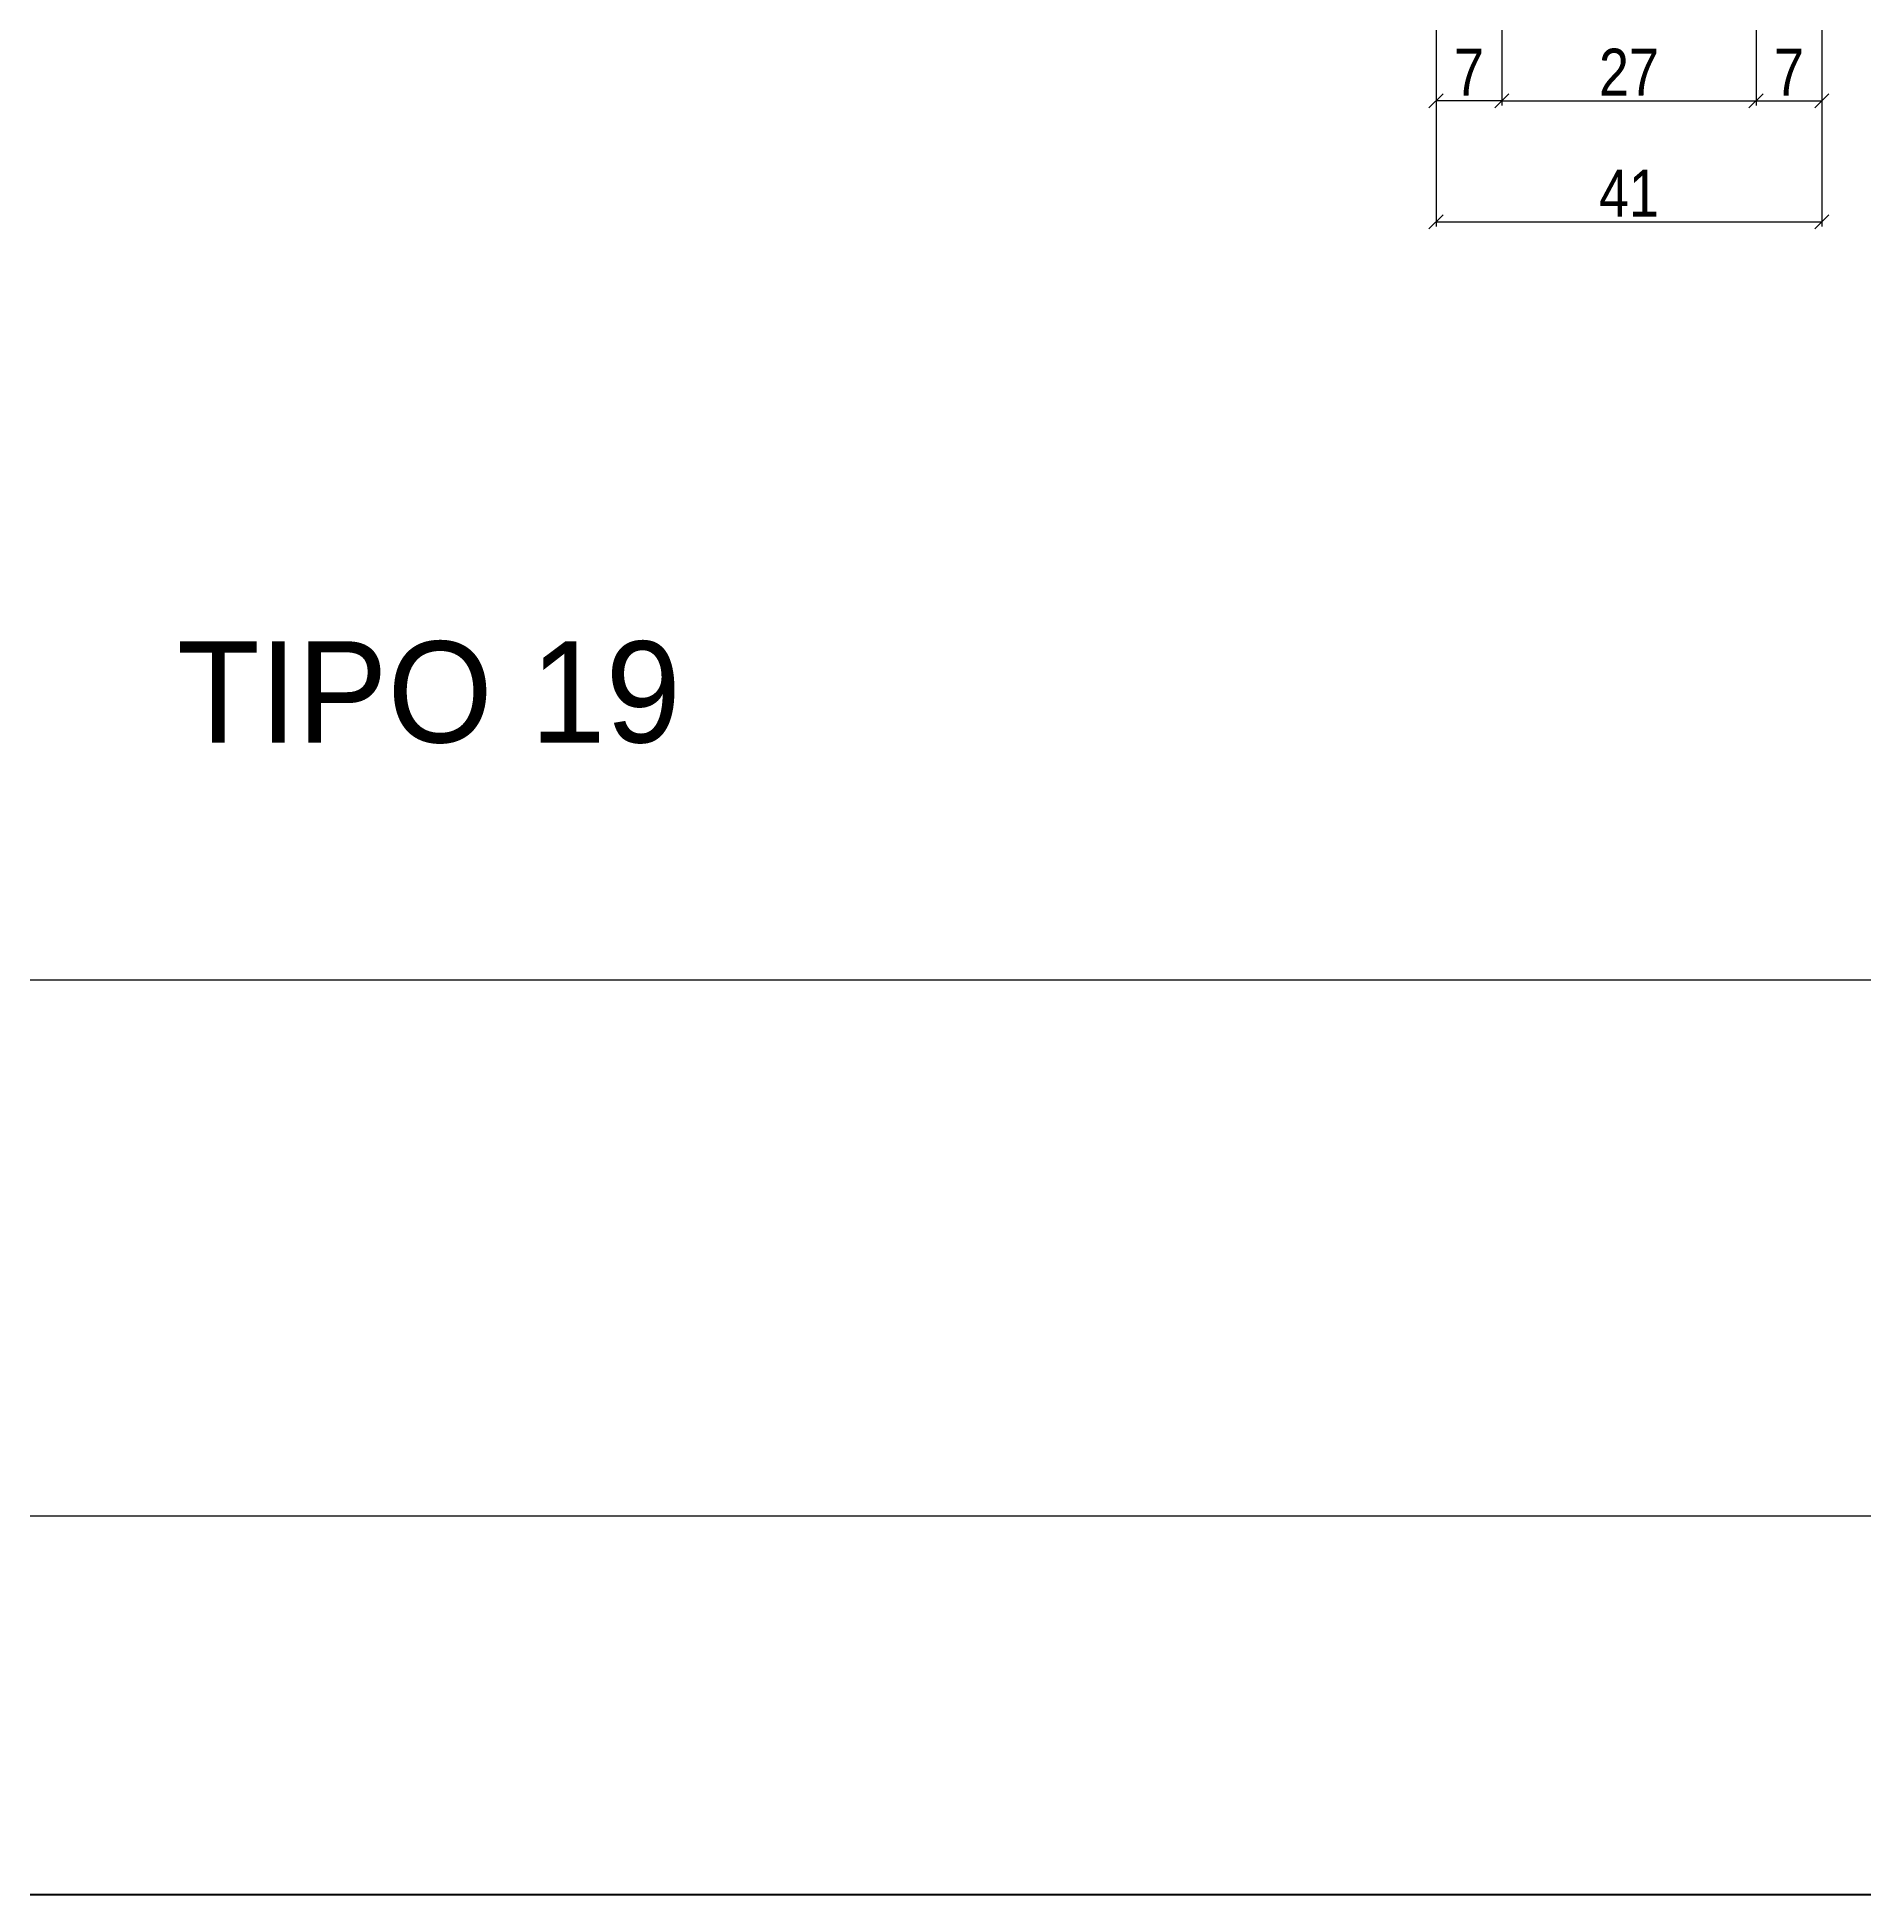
# Model space of a CAD drawing. Extents: x 17311 to 161354, y 153625 to 211469.
# Drawn here: x 19071.3 to 19459.5, y 205100.3 to 205495.1 of the extents above; entities that cross this region are included whole.
import ezdxf

# ---------------------------------------------------------------- set-up
doc = ezdxf.new("R2010")
doc.units = 0
doc.layers.get('0').update_dxf_attribs({"linetype": 'CONTINUOUS'})
doc.layers.get('DEFPOINTS').update_dxf_attribs({"linetype": 'CONTINUOUS'})
doc.layers.add('8', color=111, linetype='CONTINUOUS')
doc.layers.add('detalhes', color=4, linetype='CONTINUOUS')
doc.layers.add('FOLHA', color=255, linetype='CONTINUOUS', lineweight=40)
doc.styles.add('COTA TECNICA 2X', font='techl___.ttf', dxfattribs={"height": 10})
doc.styles.add('ROMAS860', font='ROMAS860.SHX', dxfattribs={"height": 8.5})
doc.dimstyles.new('SECAO', dxfattribs={"dimscale": 0.333333, "dimtxt": 5, "dimasz": 9, "dimexe": 3, "dimexo": 3, "dimgap": 3, "dimtad": 1, "dimdec": 1, "dimlfac": 0.5, "dimzin": 12, "dimdsep": 46, "dimtxsty": 'COTA TECNICA 2X', "dimblk1": 'OBLIQUE', "dimblk2": 'OBLIQUE', "dimsah": 1, "dimcen": 0.9, "dimclrd": 4, "dimclre": 4, "dimclrt": 240, "dimadec": 1, "dimazin": 3, "dimtfac": 1, "dimtdec": 1, "dimtmove": 0, "dimatfit": 3, "dimfxl": 1, "dimtolj": 1, "dimtzin": 12, "dimarcsym": 0})

# ---------------------------------------------------------------- blocks, each defined once
blk = doc.blocks.new('_Oblique')
at = {"color": 0, "linetype": 'ByBlock', "lineweight": -2}
blk.add_line((-0.5, -0.5), (0.5, 0.5), dxfattribs=at)
blk = doc.blocks.new('*D3161')
at = {"layer": 'DEFPOINTS', "color": 0, "transparency": 16777216}
for p in [(19368.55, 205513.28), (19450.55, 205513.28), (19450.55, 205455.82)]:
    blk.add_point(p, dxfattribs=at)
at = {"layer": 'detalhes', "color": 4, "lineweight": -2, "transparency": 16777216}
for p, q in [((19368.55, 205512.28), (19368.55, 205454.82)), ((19450.55, 205512.28), (19450.55, 205454.82)), ((19368.55, 205455.82), (19450.55, 205455.82))]:
    blk.add_line(p, q, dxfattribs=at)
at = {"layer": 'detalhes', "color": 4, "lineweight": -2, "transparency": 16777216, "xscale": 3, "yscale": 3, "zscale": 3, "rotation": 180}
blk.add_blockref('_Oblique', (19368.55, 205455.82), dxfattribs=at)
at = {"layer": 'detalhes', "color": 4, "lineweight": -2, "transparency": 16777216, "xscale": 3, "yscale": 3, "zscale": 3}
blk.add_blockref('_Oblique', (19450.55, 205455.82), dxfattribs=at)
at = {"layer": 'detalhes', "color": 240, "transparency": 16777216, "insert": (19409.55, 205461.9), "char_height": 10, "attachment_point": 5, "style": 'COTA TECNICA 2X'}
blk.add_mtext('\\A1;41', dxfattribs=at)
blk = doc.blocks.new('*D3162')
at = {"layer": 'DEFPOINTS', "color": 0, "transparency": 16777216}
for p in [(19382.55, 205513.28), (19436.55, 205513.28), (19436.55, 205481.54)]:
    blk.add_point(p, dxfattribs=at)
at = {"layer": 'detalhes', "color": 4, "lineweight": -2, "transparency": 16777216}
for p, q in [((19382.55, 205512.28), (19382.55, 205480.54)), ((19436.55, 205512.28), (19436.55, 205480.54)), ((19382.55, 205481.54), (19436.55, 205481.54))]:
    blk.add_line(p, q, dxfattribs=at)
at = {"layer": 'detalhes', "color": 4, "lineweight": -2, "transparency": 16777216, "xscale": 3, "yscale": 3, "zscale": 3, "rotation": 180}
blk.add_blockref('_Oblique', (19382.55, 205481.54), dxfattribs=at)
at = {"layer": 'detalhes', "color": 4, "lineweight": -2, "transparency": 16777216, "xscale": 3, "yscale": 3, "zscale": 3}
blk.add_blockref('_Oblique', (19436.55, 205481.54), dxfattribs=at)
at = {"layer": 'detalhes', "color": 240, "transparency": 16777216, "insert": (19409.55, 205487.61), "char_height": 10, "attachment_point": 5, "style": 'COTA TECNICA 2X'}
blk.add_mtext('\\A1;27', dxfattribs=at)
blk = doc.blocks.new('*D3163')
at = {"layer": 'DEFPOINTS', "color": 0, "transparency": 16777216}
for p in [(19436.55, 205481.54), (19450.55, 205481.54), (19450.55, 205481.54)]:
    blk.add_point(p, dxfattribs=at)
at = {"layer": 'detalhes', "color": 4, "lineweight": -2, "transparency": 16777216}
blk.add_line((19436.55, 205481.54), (19450.55, 205481.54), dxfattribs=at)
at = {"layer": 'detalhes', "color": 4, "lineweight": -2, "transparency": 16777216, "xscale": 3, "yscale": 3, "zscale": 3, "rotation": 180}
blk.add_blockref('_Oblique', (19436.55, 205481.54), dxfattribs=at)
at = {"layer": 'detalhes', "color": 4, "lineweight": -2, "transparency": 16777216, "xscale": 3, "yscale": 3, "zscale": 3}
blk.add_blockref('_Oblique', (19450.55, 205481.54), dxfattribs=at)
at = {"layer": 'detalhes', "color": 240, "transparency": 16777216, "insert": (19443.55, 205487.61), "char_height": 10, "attachment_point": 5, "style": 'COTA TECNICA 2X'}
blk.add_mtext('\\A1;7', dxfattribs=at)
blk = doc.blocks.new('*D3164')
at = {"layer": 'DEFPOINTS', "color": 0, "transparency": 16777216}
for p in [(19368.55, 205481.54), (19368.55, 205481.54), (19382.55, 205481.54)]:
    blk.add_point(p, dxfattribs=at)
at = {"layer": 'detalhes', "color": 4, "lineweight": -2, "transparency": 16777216}
blk.add_line((19382.55, 205481.54), (19368.55, 205481.54), dxfattribs=at)
at = {"layer": 'detalhes', "color": 4, "lineweight": -2, "transparency": 16777216, "xscale": 3, "yscale": 3, "zscale": 3, "rotation": 180}
blk.add_blockref('_Oblique', (19368.55, 205481.54), dxfattribs=at)
at = {"layer": 'detalhes', "color": 4, "lineweight": -2, "transparency": 16777216, "xscale": 3, "yscale": 3, "zscale": 3}
blk.add_blockref('_Oblique', (19382.55, 205481.54), dxfattribs=at)
at = {"layer": 'detalhes', "color": 240, "transparency": 16777216, "insert": (19375.55, 205487.61), "char_height": 10, "attachment_point": 5, "style": 'COTA TECNICA 2X'}
blk.add_mtext('\\A1;7', dxfattribs=at)

msp = doc.modelspace()

# ---------------------------------------------------------------- linework, layer by layer
at = {"color": 30}
msp.add_line((24239.28, 205180.82), (17511.8, 205180.82), dxfattribs=at)
at = {"layer": '8', "color": 5, "linetype": 'Continuous'}
msp.add_lwpolyline([(19650.53, 205294.67), (19053.72, 205294.67), (19053.72, 206259.46), (19650.53, 206259.46)], close=True, dxfattribs=at)
at = {"layer": 'FOLHA'}
msp.add_line((24319.75, 205100.34), (17310.62, 205100.34), dxfattribs=at)

# ---------------------------------------------------------------- texts
at = {"linetype": 'Continuous', "style": 'ROMAS860'}
msp.add_text('TIPO 19', height=21.505, dxfattribs=at).set_placement((19101.01, 205345.19))

# ---------------------------------------------------------------- dimensions: what is measured, and where the dimension line sits
at = {"layer": 'detalhes', "color": 3}
for base, p1, p2, picture, middle in [((19450.55, 205455.82), (19368.55, 205513.28), (19450.55, 205513.28), '*D3161', (19409.55, 205455.82)), ((19436.55, 205481.54), (19382.55, 205513.28), (19436.55, 205513.28), '*D3162', (19409.55, 205481.54)), ((19450.55, 205481.54), (19436.55, 205481.54), (19450.55, 205481.54), '*D3163', (19443.55, 205481.54))]:
    dim = msp.add_linear_dim(base=base, p1=p1, p2=p2, dimstyle='SECAO', dxfattribs=at)
    dim.commit()
    dim.dimension.update_dxf_attribs({"geometry": picture, "text_midpoint": middle, "dimtype": 160})
dim = msp.add_linear_dim(base=(19368.55, 205481.54), p1=(19382.55, 205481.54), p2=(19368.55, 205481.54), dimstyle='SECAO', dxfattribs=at)
dim.commit()
dim.dimension.update_dxf_attribs({"geometry": '*D3164', "text_midpoint": (19375.55, 205487.61)})

doc.saveas('drawing.dxf')
